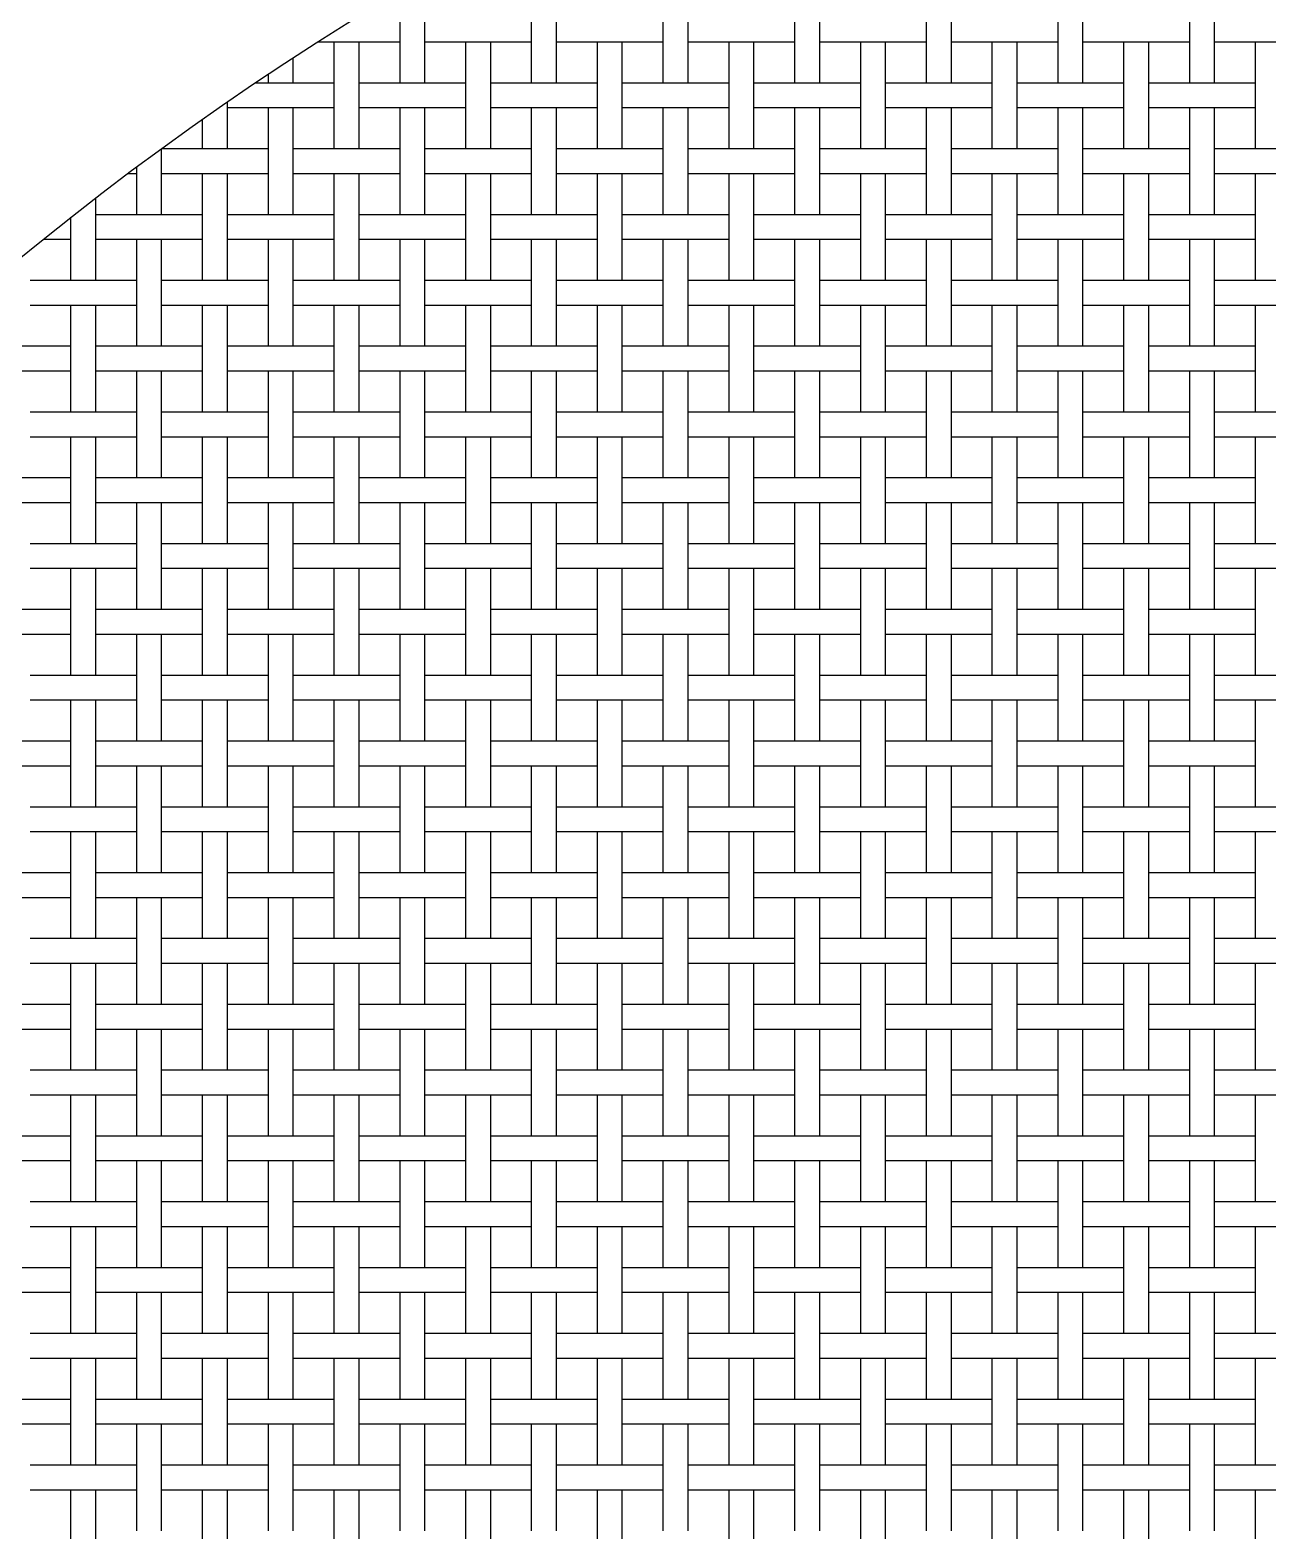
# Model space of a CAD drawing. Extents: x 0.5 to 85.8, y 0 to 73.
# Drawn here: x 24.46 to 30.43, y 51.48 to 58.72 of the extents above; entities that cross this region are included whole.
import ezdxf

# ---------------------------------------------------------------- set-up
doc = ezdxf.new("R2010")
doc.units = 0
doc.layers.get('0').update_dxf_attribs({"linetype": 'CONTINUOUS'})

msp = doc.modelspace()

# ---------------------------------------------------------------- linework, layer by layer
at = {"color": 7, "linetype": 'CONTINUOUS'}
for p, q in [((26.3647, 58.4678), (26.3647, 58.9828)), ((26.8797, 58.4678), (26.8797, 58.9828)), ((26.9997, 58.4678), (26.9997, 58.9828)), ((27.5147, 58.4678), (27.5147, 58.9828)), ((27.6347, 58.4678), (27.6347, 58.9828)), ((28.1497, 58.4678), (28.1497, 58.9828)), ((28.2697, 58.4678), (28.2697, 58.9828)), ((28.7847, 58.4678), (28.7847, 58.9828)), ((28.9047, 58.4678), (28.9047, 58.9828)), ((29.4197, 58.4678), (29.4197, 58.9828)), ((29.5397, 58.4678), (29.5397, 58.9828)), ((30.0547, 58.4678), (30.0547, 58.9828)), ((30.1747, 58.4678), (30.1747, 58.9828)), ((26.2447, 58.4678), (26.2447, 58.9101)), ((26.2447, 58.6653), (25.8482, 58.6653)), ((25.9272, 58.1503), (25.9272, 58.6653)), ((26.0472, 58.1503), (26.0472, 58.6653)), ((26.8797, 58.6653), (26.3647, 58.6653)), ((26.5622, 58.1503), (26.5622, 58.6653)), ((26.6822, 58.1503), (26.6822, 58.6653)), ((27.5147, 58.6653), (26.9997, 58.6653)), ((27.1972, 58.1503), (27.1972, 58.6653)), ((27.3172, 58.1503), (27.3172, 58.6653)), ((28.1497, 58.6653), (27.6347, 58.6653)), ((27.8322, 58.1503), (27.8322, 58.6653)), ((27.9522, 58.1503), (27.9522, 58.6653)), ((28.7847, 58.6653), (28.2697, 58.6653)), ((28.4672, 58.1503), (28.4672, 58.6653)), ((28.5872, 58.1503), (28.5872, 58.6653)), ((29.4197, 58.6653), (28.9047, 58.6653)), ((29.1022, 58.1503), (29.1022, 58.6653)), ((29.2222, 58.1503), (29.2222, 58.6653)), ((30.0547, 58.6653), (29.5397, 58.6653)), ((29.7372, 58.1503), (29.7372, 58.6653)), ((29.8572, 58.1503), (29.8572, 58.6653)), ((30.6897, 58.6653), (30.1747, 58.6653)), ((30.3722, 58.1503), (30.3722, 58.6653)), ((25.7297, 58.4678), (25.7297, 58.5888)), ((25.6097, 58.4678), (25.6097, 58.5098)), ((25.9272, 58.4678), (25.5471, 58.4678)), ((26.5622, 58.4678), (26.0472, 58.4678)), ((27.1972, 58.4678), (26.6822, 58.4678)), ((27.8322, 58.4678), (27.3172, 58.4678)), ((28.4672, 58.4678), (27.9522, 58.4678)), ((29.1022, 58.4678), (28.5872, 58.4678)), ((29.7372, 58.4678), (29.2222, 58.4678)), ((30.3722, 58.4678), (29.8572, 58.4678)), ((25.4122, 58.1503), (25.4122, 58.3759)), ((25.2922, 58.1503), (25.2922, 58.2924)), ((25.9272, 58.3478), (25.4122, 58.3478)), ((25.6097, 57.8328), (25.6097, 58.3478)), ((25.7297, 57.8328), (25.7297, 58.3478)), ((26.5622, 58.3478), (26.0472, 58.3478)), ((26.2447, 57.8328), (26.2447, 58.3478)), ((26.3647, 57.8328), (26.3647, 58.3478)), ((27.1972, 58.3478), (26.6822, 58.3478)), ((26.8797, 57.8328), (26.8797, 58.3478)), ((26.9997, 57.8328), (26.9997, 58.3478)), ((27.8322, 58.3478), (27.3172, 58.3478)), ((27.5147, 57.8328), (27.5147, 58.3478)), ((27.6347, 57.8328), (27.6347, 58.3478)), ((28.4672, 58.3478), (27.9522, 58.3478)), ((28.1497, 57.8328), (28.1497, 58.3478)), ((28.2697, 57.8328), (28.2697, 58.3478)), ((29.1022, 58.3478), (28.5872, 58.3478)), ((28.7847, 57.8328), (28.7847, 58.3478)), ((28.9047, 57.8328), (28.9047, 58.3478)), ((29.7372, 58.3478), (29.2222, 58.3478)), ((29.4197, 57.8328), (29.4197, 58.3478)), ((29.5397, 57.8328), (29.5397, 58.3478)), ((30.3722, 58.3478), (29.8572, 58.3478)), ((30.0547, 57.8328), (30.0547, 58.3478)), ((30.1747, 57.8328), (30.1747, 58.3478)), ((25.0947, 57.8328), (25.0947, 58.151)), ((25.6097, 58.1503), (25.0947, 58.1503)), ((26.2447, 58.1503), (25.7297, 58.1503)), ((26.8797, 58.1503), (26.3647, 58.1503)), ((27.5147, 58.1503), (26.9997, 58.1503)), ((28.1497, 58.1503), (27.6347, 58.1503)), ((28.7847, 58.1503), (28.2697, 58.1503)), ((29.4197, 58.1503), (28.9047, 58.1503)), ((30.0547, 58.1503), (29.5397, 58.1503)), ((30.6897, 58.1503), (30.1747, 58.1503)), ((24.9747, 58.0303), (24.9314, 58.0303)), ((24.9747, 57.8328), (24.9747, 58.0627)), ((25.6097, 58.0303), (25.0947, 58.0303)), ((25.2922, 57.5153), (25.2922, 58.0303)), ((25.4122, 57.5153), (25.4122, 58.0303)), ((26.2447, 58.0303), (25.7297, 58.0303)), ((25.9272, 57.5153), (25.9272, 58.0303)), ((26.0472, 57.5153), (26.0472, 58.0303)), ((26.8797, 58.0303), (26.3647, 58.0303)), ((26.5622, 57.5153), (26.5622, 58.0303)), ((26.6822, 57.5153), (26.6822, 58.0303)), ((27.5147, 58.0303), (26.9997, 58.0303)), ((27.1972, 57.5153), (27.1972, 58.0303)), ((27.3172, 57.5153), (27.3172, 58.0303)), ((28.1497, 58.0303), (27.6347, 58.0303)), ((27.8322, 57.5153), (27.8322, 58.0303)), ((27.9522, 57.5153), (27.9522, 58.0303)), ((28.7847, 58.0303), (28.2697, 58.0303)), ((28.4672, 57.5153), (28.4672, 58.0303)), ((28.5872, 57.5153), (28.5872, 58.0303)), ((29.4197, 58.0303), (28.9047, 58.0303)), ((29.1022, 57.5153), (29.1022, 58.0303)), ((29.2222, 57.5153), (29.2222, 58.0303)), ((30.0547, 58.0303), (29.5397, 58.0303)), ((29.7372, 57.5153), (29.7372, 58.0303)), ((29.8572, 57.5153), (29.8572, 58.0303)), ((30.6897, 58.0303), (30.1747, 58.0303)), ((30.3722, 57.5153), (30.3722, 58.0303)), ((24.7772, 57.5153), (24.7772, 57.9133)), ((24.6572, 57.5153), (24.6572, 57.82)), ((25.2922, 57.8328), (24.7772, 57.8328)), ((25.9272, 57.8328), (25.4122, 57.8328)), ((26.5622, 57.8328), (26.0472, 57.8328)), ((27.1972, 57.8328), (26.6822, 57.8328)), ((27.8322, 57.8328), (27.3172, 57.8328)), ((28.4672, 57.8328), (27.9522, 57.8328)), ((29.1022, 57.8328), (28.5872, 57.8328)), ((29.7372, 57.8328), (29.2222, 57.8328)), ((30.3722, 57.8328), (29.8572, 57.8328)), ((24.6572, 57.7128), (24.5225, 57.7128)), ((25.2922, 57.7128), (24.7772, 57.7128)), ((24.9747, 57.1978), (24.9747, 57.7128)), ((25.0947, 57.1978), (25.0947, 57.7128)), ((25.9272, 57.7128), (25.4122, 57.7128)), ((25.6097, 57.1978), (25.6097, 57.7128)), ((25.7297, 57.1978), (25.7297, 57.7128)), ((26.5622, 57.7128), (26.0472, 57.7128)), ((26.2447, 57.1978), (26.2447, 57.7128)), ((26.3647, 57.1978), (26.3647, 57.7128)), ((27.1972, 57.7128), (26.6822, 57.7128)), ((26.8797, 57.1978), (26.8797, 57.7128)), ((26.9997, 57.1978), (26.9997, 57.7128)), ((27.8322, 57.7128), (27.3172, 57.7128)), ((27.5147, 57.1978), (27.5147, 57.7128)), ((27.6347, 57.1978), (27.6347, 57.7128)), ((28.4672, 57.7128), (27.9522, 57.7128)), ((28.1497, 57.1978), (28.1497, 57.7128)), ((28.2697, 57.1978), (28.2697, 57.7128)), ((29.1022, 57.7128), (28.5872, 57.7128)), ((28.7847, 57.1978), (28.7847, 57.7128)), ((28.9047, 57.1978), (28.9047, 57.7128)), ((29.7372, 57.7128), (29.2222, 57.7128)), ((29.4197, 57.1978), (29.4197, 57.7128)), ((29.5397, 57.1978), (29.5397, 57.7128)), ((30.3722, 57.7128), (29.8572, 57.7128)), ((30.0547, 57.1978), (30.0547, 57.7128)), ((30.1747, 57.1978), (30.1747, 57.7128)), ((24.9747, 57.5153), (24.4597, 57.5153)), ((25.6097, 57.5153), (25.0947, 57.5153)), ((26.2447, 57.5153), (25.7297, 57.5153)), ((26.8797, 57.5153), (26.3647, 57.5153)), ((27.5147, 57.5153), (26.9997, 57.5153)), ((28.1497, 57.5153), (27.6347, 57.5153)), ((28.7847, 57.5153), (28.2697, 57.5153)), ((29.4197, 57.5153), (28.9047, 57.5153)), ((30.0547, 57.5153), (29.5397, 57.5153)), ((30.6897, 57.5153), (30.1747, 57.5153)), ((24.9747, 57.3953), (24.4597, 57.3953)), ((24.6572, 56.8803), (24.6572, 57.3953)), ((24.7772, 56.8803), (24.7772, 57.3953)), ((25.6097, 57.3953), (25.0947, 57.3953)), ((25.2922, 56.8803), (25.2922, 57.3953)), ((25.4122, 56.8803), (25.4122, 57.3953)), ((26.2447, 57.3953), (25.7297, 57.3953)), ((25.9272, 56.8803), (25.9272, 57.3953)), ((26.0472, 56.8803), (26.0472, 57.3953)), ((26.8797, 57.3953), (26.3647, 57.3953)), ((26.5622, 56.8803), (26.5622, 57.3953)), ((26.6822, 56.8803), (26.6822, 57.3953)), ((27.5147, 57.3953), (26.9997, 57.3953)), ((27.1972, 56.8803), (27.1972, 57.3953)), ((27.3172, 56.8803), (27.3172, 57.3953)), ((28.1497, 57.3953), (27.6347, 57.3953)), ((27.8322, 56.8803), (27.8322, 57.3953)), ((27.9522, 56.8803), (27.9522, 57.3953)), ((28.7847, 57.3953), (28.2697, 57.3953)), ((28.4672, 56.8803), (28.4672, 57.3953)), ((28.5872, 56.8803), (28.5872, 57.3953)), ((29.4197, 57.3953), (28.9047, 57.3953)), ((29.1022, 56.8803), (29.1022, 57.3953)), ((29.2222, 56.8803), (29.2222, 57.3953)), ((30.0547, 57.3953), (29.5397, 57.3953)), ((29.7372, 56.8803), (29.7372, 57.3953)), ((29.8572, 56.8803), (29.8572, 57.3953)), ((30.6897, 57.3953), (30.1747, 57.3953)), ((30.3722, 56.8803), (30.3722, 57.3953)), ((24.6572, 57.1978), (24.1422, 57.1978)), ((25.2922, 57.1978), (24.7772, 57.1978)), ((25.9272, 57.1978), (25.4122, 57.1978)), ((26.5622, 57.1978), (26.0472, 57.1978)), ((27.1972, 57.1978), (26.6822, 57.1978)), ((27.8322, 57.1978), (27.3172, 57.1978)), ((28.4672, 57.1978), (27.9522, 57.1978)), ((29.1022, 57.1978), (28.5872, 57.1978)), ((29.7372, 57.1978), (29.2222, 57.1978)), ((30.3722, 57.1978), (29.8572, 57.1978)), ((24.6572, 57.0778), (24.1422, 57.0778)), ((25.2922, 57.0778), (24.7772, 57.0778)), ((24.9747, 56.5628), (24.9747, 57.0778)), ((25.0947, 56.5628), (25.0947, 57.0778)), ((25.9272, 57.0778), (25.4122, 57.0778)), ((25.6097, 56.5628), (25.6097, 57.0778)), ((25.7297, 56.5628), (25.7297, 57.0778)), ((26.5622, 57.0778), (26.0472, 57.0778)), ((26.2447, 56.5628), (26.2447, 57.0778)), ((26.3647, 56.5628), (26.3647, 57.0778)), ((27.1972, 57.0778), (26.6822, 57.0778)), ((26.8797, 56.5628), (26.8797, 57.0778)), ((26.9997, 56.5628), (26.9997, 57.0778)), ((27.8322, 57.0778), (27.3172, 57.0778)), ((27.5147, 56.5628), (27.5147, 57.0778)), ((27.6347, 56.5628), (27.6347, 57.0778)), ((28.4672, 57.0778), (27.9522, 57.0778)), ((28.1497, 56.5628), (28.1497, 57.0778)), ((28.2697, 56.5628), (28.2697, 57.0778)), ((29.1022, 57.0778), (28.5872, 57.0778)), ((28.7847, 56.5628), (28.7847, 57.0778)), ((28.9047, 56.5628), (28.9047, 57.0778)), ((29.7372, 57.0778), (29.2222, 57.0778)), ((29.4197, 56.5628), (29.4197, 57.0778)), ((29.5397, 56.5628), (29.5397, 57.0778)), ((30.3722, 57.0778), (29.8572, 57.0778)), ((30.0547, 56.5628), (30.0547, 57.0778)), ((30.1747, 56.5628), (30.1747, 57.0778)), ((24.9747, 56.8803), (24.4597, 56.8803)), ((25.6097, 56.8803), (25.0947, 56.8803)), ((26.2447, 56.8803), (25.7297, 56.8803)), ((26.8797, 56.8803), (26.3647, 56.8803)), ((27.5147, 56.8803), (26.9997, 56.8803)), ((28.1497, 56.8803), (27.6347, 56.8803)), ((28.7847, 56.8803), (28.2697, 56.8803)), ((29.4197, 56.8803), (28.9047, 56.8803)), ((30.0547, 56.8803), (29.5397, 56.8803)), ((30.6897, 56.8803), (30.1747, 56.8803)), ((24.9747, 56.7603), (24.4597, 56.7603)), ((24.6572, 56.2453), (24.6572, 56.7603)), ((24.7772, 56.2453), (24.7772, 56.7603)), ((25.6097, 56.7603), (25.0947, 56.7603)), ((25.2922, 56.2453), (25.2922, 56.7603)), ((25.4122, 56.2453), (25.4122, 56.7603)), ((26.2447, 56.7603), (25.7297, 56.7603)), ((25.9272, 56.2453), (25.9272, 56.7603)), ((26.0472, 56.2453), (26.0472, 56.7603)), ((26.8797, 56.7603), (26.3647, 56.7603)), ((26.5622, 56.2453), (26.5622, 56.7603)), ((26.6822, 56.2453), (26.6822, 56.7603)), ((27.5147, 56.7603), (26.9997, 56.7603)), ((27.1972, 56.2453), (27.1972, 56.7603)), ((27.3172, 56.2453), (27.3172, 56.7603)), ((28.1497, 56.7603), (27.6347, 56.7603)), ((27.8322, 56.2453), (27.8322, 56.7603)), ((27.9522, 56.2453), (27.9522, 56.7603)), ((28.7847, 56.7603), (28.2697, 56.7603)), ((28.4672, 56.2453), (28.4672, 56.7603)), ((28.5872, 56.2453), (28.5872, 56.7603)), ((29.4197, 56.7603), (28.9047, 56.7603)), ((29.1022, 56.2453), (29.1022, 56.7603)), ((29.2222, 56.2453), (29.2222, 56.7603)), ((30.0547, 56.7603), (29.5397, 56.7603)), ((29.7372, 56.2453), (29.7372, 56.7603)), ((29.8572, 56.2453), (29.8572, 56.7603)), ((30.6897, 56.7603), (30.1747, 56.7603)), ((30.3722, 56.2453), (30.3722, 56.7603)), ((24.6572, 56.5628), (24.1422, 56.5628)), ((25.2922, 56.5628), (24.7772, 56.5628)), ((25.9272, 56.5628), (25.4122, 56.5628)), ((26.5622, 56.5628), (26.0472, 56.5628)), ((27.1972, 56.5628), (26.6822, 56.5628)), ((27.8322, 56.5628), (27.3172, 56.5628)), ((28.4672, 56.5628), (27.9522, 56.5628)), ((29.1022, 56.5628), (28.5872, 56.5628)), ((29.7372, 56.5628), (29.2222, 56.5628)), ((30.3722, 56.5628), (29.8572, 56.5628)), ((24.6572, 56.4428), (24.1422, 56.4428)), ((25.2922, 56.4428), (24.7772, 56.4428)), ((24.9747, 55.9278), (24.9747, 56.4428)), ((25.0947, 55.9278), (25.0947, 56.4428)), ((25.9272, 56.4428), (25.4122, 56.4428)), ((25.6097, 55.9278), (25.6097, 56.4428)), ((25.7297, 55.9278), (25.7297, 56.4428)), ((26.5622, 56.4428), (26.0472, 56.4428)), ((26.2447, 55.9278), (26.2447, 56.4428)), ((26.3647, 55.9278), (26.3647, 56.4428)), ((27.1972, 56.4428), (26.6822, 56.4428)), ((26.8797, 55.9278), (26.8797, 56.4428)), ((26.9997, 55.9278), (26.9997, 56.4428)), ((27.8322, 56.4428), (27.3172, 56.4428)), ((27.5147, 55.9278), (27.5147, 56.4428)), ((27.6347, 55.9278), (27.6347, 56.4428)), ((28.4672, 56.4428), (27.9522, 56.4428)), ((28.1497, 55.9278), (28.1497, 56.4428)), ((28.2697, 55.9278), (28.2697, 56.4428)), ((29.1022, 56.4428), (28.5872, 56.4428)), ((28.7847, 55.9278), (28.7847, 56.4428)), ((28.9047, 55.9278), (28.9047, 56.4428)), ((29.7372, 56.4428), (29.2222, 56.4428)), ((29.4197, 55.9278), (29.4197, 56.4428)), ((29.5397, 55.9278), (29.5397, 56.4428)), ((30.3722, 56.4428), (29.8572, 56.4428)), ((30.0547, 55.9278), (30.0547, 56.4428)), ((30.1747, 55.9278), (30.1747, 56.4428)), ((24.9747, 56.2453), (24.4597, 56.2453)), ((25.6097, 56.2453), (25.0947, 56.2453)), ((26.2447, 56.2453), (25.7297, 56.2453)), ((26.8797, 56.2453), (26.3647, 56.2453)), ((27.5147, 56.2453), (26.9997, 56.2453)), ((28.1497, 56.2453), (27.6347, 56.2453)), ((28.7847, 56.2453), (28.2697, 56.2453)), ((29.4197, 56.2453), (28.9047, 56.2453)), ((30.0547, 56.2453), (29.5397, 56.2453)), ((30.6897, 56.2453), (30.1747, 56.2453)), ((24.9747, 56.1253), (24.4597, 56.1253)), ((24.6572, 55.6103), (24.6572, 56.1253)), ((24.7772, 55.6103), (24.7772, 56.1253)), ((25.6097, 56.1253), (25.0947, 56.1253)), ((25.2922, 55.6103), (25.2922, 56.1253)), ((25.4122, 55.6103), (25.4122, 56.1253)), ((26.2447, 56.1253), (25.7297, 56.1253)), ((25.9272, 55.6103), (25.9272, 56.1253)), ((26.0472, 55.6103), (26.0472, 56.1253)), ((26.8797, 56.1253), (26.3647, 56.1253)), ((26.5622, 55.6103), (26.5622, 56.1253)), ((26.6822, 55.6103), (26.6822, 56.1253)), ((27.5147, 56.1253), (26.9997, 56.1253)), ((27.1972, 55.6103), (27.1972, 56.1253)), ((27.3172, 55.6103), (27.3172, 56.1253)), ((28.1497, 56.1253), (27.6347, 56.1253)), ((27.8322, 55.6103), (27.8322, 56.1253)), ((27.9522, 55.6103), (27.9522, 56.1253)), ((28.7847, 56.1253), (28.2697, 56.1253)), ((28.4672, 55.6103), (28.4672, 56.1253)), ((28.5872, 55.6103), (28.5872, 56.1253)), ((29.4197, 56.1253), (28.9047, 56.1253)), ((29.1022, 55.6103), (29.1022, 56.1253)), ((29.2222, 55.6103), (29.2222, 56.1253)), ((30.0547, 56.1253), (29.5397, 56.1253)), ((29.7372, 55.6103), (29.7372, 56.1253)), ((29.8572, 55.6103), (29.8572, 56.1253)), ((30.6897, 56.1253), (30.1747, 56.1253)), ((30.3722, 55.6103), (30.3722, 56.1253)), ((24.6572, 55.9278), (24.1422, 55.9278)), ((25.2922, 55.9278), (24.7772, 55.9278)), ((25.9272, 55.9278), (25.4122, 55.9278)), ((26.5622, 55.9278), (26.0472, 55.9278)), ((27.1972, 55.9278), (26.6822, 55.9278)), ((27.8322, 55.9278), (27.3172, 55.9278)), ((28.4672, 55.9278), (27.9522, 55.9278)), ((29.1022, 55.9278), (28.5872, 55.9278)), ((29.7372, 55.9278), (29.2222, 55.9278)), ((30.3722, 55.9278), (29.8572, 55.9278)), ((24.6572, 55.8078), (24.1422, 55.8078)), ((25.2922, 55.8078), (24.7772, 55.8078)), ((24.9747, 55.2928), (24.9747, 55.8078)), ((25.0947, 55.2928), (25.0947, 55.8078)), ((25.9272, 55.8078), (25.4122, 55.8078)), ((25.6097, 55.2928), (25.6097, 55.8078)), ((25.7297, 55.2928), (25.7297, 55.8078)), ((26.5622, 55.8078), (26.0472, 55.8078)), ((26.2447, 55.2928), (26.2447, 55.8078)), ((26.3647, 55.2928), (26.3647, 55.8078)), ((27.1972, 55.8078), (26.6822, 55.8078)), ((26.8797, 55.2928), (26.8797, 55.8078)), ((26.9997, 55.2928), (26.9997, 55.8078)), ((27.8322, 55.8078), (27.3172, 55.8078)), ((27.5147, 55.2928), (27.5147, 55.8078)), ((27.6347, 55.2928), (27.6347, 55.8078)), ((28.4672, 55.8078), (27.9522, 55.8078)), ((28.1497, 55.2928), (28.1497, 55.8078)), ((28.2697, 55.2928), (28.2697, 55.8078)), ((29.1022, 55.8078), (28.5872, 55.8078)), ((28.7847, 55.2928), (28.7847, 55.8078)), ((28.9047, 55.2928), (28.9047, 55.8078)), ((29.7372, 55.8078), (29.2222, 55.8078)), ((29.4197, 55.2928), (29.4197, 55.8078)), ((29.5397, 55.2928), (29.5397, 55.8078)), ((30.3722, 55.8078), (29.8572, 55.8078)), ((30.0547, 55.2928), (30.0547, 55.8078)), ((30.1747, 55.2928), (30.1747, 55.8078)), ((24.9747, 55.6103), (24.4597, 55.6103)), ((25.6097, 55.6103), (25.0947, 55.6103)), ((26.2447, 55.6103), (25.7297, 55.6103)), ((26.8797, 55.6103), (26.3647, 55.6103)), ((27.5147, 55.6103), (26.9997, 55.6103)), ((28.1497, 55.6103), (27.6347, 55.6103)), ((28.7847, 55.6103), (28.2697, 55.6103)), ((29.4197, 55.6103), (28.9047, 55.6103)), ((30.0547, 55.6103), (29.5397, 55.6103)), ((30.6897, 55.6103), (30.1747, 55.6103)), ((24.9747, 55.4903), (24.4597, 55.4903)), ((24.6572, 54.9753), (24.6572, 55.4903)), ((24.7772, 54.9753), (24.7772, 55.4903)), ((25.6097, 55.4903), (25.0947, 55.4903)), ((25.2922, 54.9753), (25.2922, 55.4903)), ((25.4122, 54.9753), (25.4122, 55.4903)), ((26.2447, 55.4903), (25.7297, 55.4903)), ((25.9272, 54.9753), (25.9272, 55.4903)), ((26.0472, 54.9753), (26.0472, 55.4903)), ((26.8797, 55.4903), (26.3647, 55.4903)), ((26.5622, 54.9753), (26.5622, 55.4903)), ((26.6822, 54.9753), (26.6822, 55.4903)), ((27.5147, 55.4903), (26.9997, 55.4903)), ((27.1972, 54.9753), (27.1972, 55.4903)), ((27.3172, 54.9753), (27.3172, 55.4903)), ((28.1497, 55.4903), (27.6347, 55.4903)), ((27.8322, 54.9753), (27.8322, 55.4903)), ((27.9522, 54.9753), (27.9522, 55.4903)), ((28.7847, 55.4903), (28.2697, 55.4903)), ((28.4672, 54.9753), (28.4672, 55.4903)), ((28.5872, 54.9753), (28.5872, 55.4903)), ((29.4197, 55.4903), (28.9047, 55.4903)), ((29.1022, 54.9753), (29.1022, 55.4903)), ((29.2222, 54.9753), (29.2222, 55.4903)), ((30.0547, 55.4903), (29.5397, 55.4903)), ((29.7372, 54.9753), (29.7372, 55.4903)), ((29.8572, 54.9753), (29.8572, 55.4903)), ((30.6897, 55.4903), (30.1747, 55.4903)), ((30.3722, 54.9753), (30.3722, 55.4903)), ((24.6572, 55.2928), (24.1422, 55.2928)), ((25.2922, 55.2928), (24.7772, 55.2928)), ((25.9272, 55.2928), (25.4122, 55.2928)), ((26.5622, 55.2928), (26.0472, 55.2928)), ((27.1972, 55.2928), (26.6822, 55.2928)), ((27.8322, 55.2928), (27.3172, 55.2928)), ((28.4672, 55.2928), (27.9522, 55.2928)), ((29.1022, 55.2928), (28.5872, 55.2928)), ((29.7372, 55.2928), (29.2222, 55.2928)), ((30.3722, 55.2928), (29.8572, 55.2928)), ((24.6572, 55.1728), (24.1422, 55.1728)), ((25.2922, 55.1728), (24.7772, 55.1728)), ((24.9747, 54.6578), (24.9747, 55.1728)), ((25.0947, 54.6578), (25.0947, 55.1728)), ((25.9272, 55.1728), (25.4122, 55.1728)), ((25.6097, 54.6578), (25.6097, 55.1728)), ((25.7297, 54.6578), (25.7297, 55.1728)), ((26.5622, 55.1728), (26.0472, 55.1728)), ((26.2447, 54.6578), (26.2447, 55.1728)), ((26.3647, 54.6578), (26.3647, 55.1728)), ((27.1972, 55.1728), (26.6822, 55.1728)), ((26.8797, 54.6578), (26.8797, 55.1728)), ((26.9997, 54.6578), (26.9997, 55.1728)), ((27.8322, 55.1728), (27.3172, 55.1728)), ((27.5147, 54.6578), (27.5147, 55.1728)), ((27.6347, 54.6578), (27.6347, 55.1728)), ((28.4672, 55.1728), (27.9522, 55.1728)), ((28.1497, 54.6578), (28.1497, 55.1728)), ((28.2697, 54.6578), (28.2697, 55.1728)), ((29.1022, 55.1728), (28.5872, 55.1728)), ((28.7847, 54.6578), (28.7847, 55.1728)), ((28.9047, 54.6578), (28.9047, 55.1728)), ((29.7372, 55.1728), (29.2222, 55.1728)), ((29.4197, 54.6578), (29.4197, 55.1728)), ((29.5397, 54.6578), (29.5397, 55.1728)), ((30.3722, 55.1728), (29.8572, 55.1728)), ((30.0547, 54.6578), (30.0547, 55.1728)), ((30.1747, 54.6578), (30.1747, 55.1728)), ((24.9747, 54.9753), (24.4597, 54.9753)), ((25.6097, 54.9753), (25.0947, 54.9753)), ((26.2447, 54.9753), (25.7297, 54.9753)), ((26.8797, 54.9753), (26.3647, 54.9753)), ((27.5147, 54.9753), (26.9997, 54.9753)), ((28.1497, 54.9753), (27.6347, 54.9753)), ((28.7847, 54.9753), (28.2697, 54.9753)), ((29.4197, 54.9753), (28.9047, 54.9753)), ((30.0547, 54.9753), (29.5397, 54.9753)), ((30.6897, 54.9753), (30.1747, 54.9753)), ((24.9747, 54.8553), (24.4597, 54.8553)), ((24.6572, 54.3403), (24.6572, 54.8553)), ((24.7772, 54.3403), (24.7772, 54.8553)), ((25.6097, 54.8553), (25.0947, 54.8553)), ((25.2922, 54.3403), (25.2922, 54.8553)), ((25.4122, 54.3403), (25.4122, 54.8553)), ((26.2447, 54.8553), (25.7297, 54.8553)), ((25.9272, 54.3403), (25.9272, 54.8553)), ((26.0472, 54.3403), (26.0472, 54.8553)), ((26.8797, 54.8553), (26.3647, 54.8553)), ((26.5622, 54.3403), (26.5622, 54.8553)), ((26.6822, 54.3403), (26.6822, 54.8553)), ((27.5147, 54.8553), (26.9997, 54.8553)), ((27.1972, 54.3403), (27.1972, 54.8553)), ((27.3172, 54.3403), (27.3172, 54.8553)), ((28.1497, 54.8553), (27.6347, 54.8553)), ((27.8322, 54.3403), (27.8322, 54.8553)), ((27.9522, 54.3403), (27.9522, 54.8553)), ((28.7847, 54.8553), (28.2697, 54.8553)), ((28.4672, 54.3403), (28.4672, 54.8553)), ((28.5872, 54.3403), (28.5872, 54.8553)), ((29.4197, 54.8553), (28.9047, 54.8553)), ((29.1022, 54.3403), (29.1022, 54.8553)), ((29.2222, 54.3403), (29.2222, 54.8553)), ((30.0547, 54.8553), (29.5397, 54.8553)), ((29.7372, 54.3403), (29.7372, 54.8553)), ((29.8572, 54.3403), (29.8572, 54.8553)), ((30.6897, 54.8553), (30.1747, 54.8553)), ((30.3722, 54.3403), (30.3722, 54.8553)), ((24.6572, 54.6578), (24.1422, 54.6578)), ((25.2922, 54.6578), (24.7772, 54.6578)), ((25.9272, 54.6578), (25.4122, 54.6578)), ((26.5622, 54.6578), (26.0472, 54.6578)), ((27.1972, 54.6578), (26.6822, 54.6578)), ((27.8322, 54.6578), (27.3172, 54.6578)), ((28.4672, 54.6578), (27.9522, 54.6578)), ((29.1022, 54.6578), (28.5872, 54.6578)), ((29.7372, 54.6578), (29.2222, 54.6578)), ((30.3722, 54.6578), (29.8572, 54.6578)), ((24.6572, 54.5378), (24.1422, 54.5378)), ((25.2922, 54.5378), (24.7772, 54.5378)), ((24.9747, 54.0228), (24.9747, 54.5378)), ((25.0947, 54.0228), (25.0947, 54.5378)), ((25.9272, 54.5378), (25.4122, 54.5378)), ((25.6097, 54.0228), (25.6097, 54.5378)), ((25.7297, 54.0228), (25.7297, 54.5378)), ((26.5622, 54.5378), (26.0472, 54.5378)), ((26.2447, 54.0228), (26.2447, 54.5378)), ((26.3647, 54.0228), (26.3647, 54.5378)), ((27.1972, 54.5378), (26.6822, 54.5378)), ((26.8797, 54.0228), (26.8797, 54.5378)), ((26.9997, 54.0228), (26.9997, 54.5378)), ((27.8322, 54.5378), (27.3172, 54.5378)), ((27.5147, 54.0228), (27.5147, 54.5378)), ((27.6347, 54.0228), (27.6347, 54.5378)), ((28.4672, 54.5378), (27.9522, 54.5378)), ((28.1497, 54.0228), (28.1497, 54.5378)), ((28.2697, 54.0228), (28.2697, 54.5378)), ((29.1022, 54.5378), (28.5872, 54.5378)), ((28.7847, 54.0228), (28.7847, 54.5378)), ((28.9047, 54.0228), (28.9047, 54.5378)), ((29.7372, 54.5378), (29.2222, 54.5378)), ((29.4197, 54.0228), (29.4197, 54.5378)), ((29.5397, 54.0228), (29.5397, 54.5378)), ((30.3722, 54.5378), (29.8572, 54.5378)), ((30.0547, 54.0228), (30.0547, 54.5378)), ((30.1747, 54.0228), (30.1747, 54.5378)), ((24.9747, 54.3403), (24.4597, 54.3403)), ((25.6097, 54.3403), (25.0947, 54.3403)), ((26.2447, 54.3403), (25.7297, 54.3403)), ((26.8797, 54.3403), (26.3647, 54.3403)), ((27.5147, 54.3403), (26.9997, 54.3403)), ((28.1497, 54.3403), (27.6347, 54.3403)), ((28.7847, 54.3403), (28.2697, 54.3403)), ((29.4197, 54.3403), (28.9047, 54.3403)), ((30.0547, 54.3403), (29.5397, 54.3403)), ((30.6897, 54.3403), (30.1747, 54.3403)), ((24.9747, 54.2203), (24.4597, 54.2203)), ((24.6572, 53.7053), (24.6572, 54.2203)), ((24.7772, 53.7053), (24.7772, 54.2203)), ((25.6097, 54.2203), (25.0947, 54.2203)), ((25.2922, 53.7053), (25.2922, 54.2203)), ((25.4122, 53.7053), (25.4122, 54.2203)), ((26.2447, 54.2203), (25.7297, 54.2203)), ((25.9272, 53.7053), (25.9272, 54.2203)), ((26.0472, 53.7053), (26.0472, 54.2203)), ((26.8797, 54.2203), (26.3647, 54.2203)), ((26.5622, 53.7053), (26.5622, 54.2203)), ((26.6822, 53.7053), (26.6822, 54.2203)), ((27.5147, 54.2203), (26.9997, 54.2203)), ((27.1972, 53.7053), (27.1972, 54.2203)), ((27.3172, 53.7053), (27.3172, 54.2203)), ((28.1497, 54.2203), (27.6347, 54.2203)), ((27.8322, 53.7053), (27.8322, 54.2203)), ((27.9522, 53.7053), (27.9522, 54.2203)), ((28.7847, 54.2203), (28.2697, 54.2203)), ((28.4672, 53.7053), (28.4672, 54.2203)), ((28.5872, 53.7053), (28.5872, 54.2203)), ((29.4197, 54.2203), (28.9047, 54.2203)), ((29.1022, 53.7053), (29.1022, 54.2203)), ((29.2222, 53.7053), (29.2222, 54.2203)), ((30.0547, 54.2203), (29.5397, 54.2203)), ((29.7372, 53.7053), (29.7372, 54.2203)), ((29.8572, 53.7053), (29.8572, 54.2203)), ((30.6897, 54.2203), (30.1747, 54.2203)), ((30.3722, 53.7053), (30.3722, 54.2203)), ((24.6572, 54.0228), (24.1422, 54.0228)), ((25.2922, 54.0228), (24.7772, 54.0228)), ((25.9272, 54.0228), (25.4122, 54.0228)), ((26.5622, 54.0228), (26.0472, 54.0228)), ((27.1972, 54.0228), (26.6822, 54.0228)), ((27.8322, 54.0228), (27.3172, 54.0228)), ((28.4672, 54.0228), (27.9522, 54.0228)), ((29.1022, 54.0228), (28.5872, 54.0228)), ((29.7372, 54.0228), (29.2222, 54.0228)), ((30.3722, 54.0228), (29.8572, 54.0228)), ((24.6572, 53.9028), (24.1422, 53.9028)), ((25.2922, 53.9028), (24.7772, 53.9028)), ((24.9747, 53.3878), (24.9747, 53.9028)), ((25.0947, 53.3878), (25.0947, 53.9028)), ((25.9272, 53.9028), (25.4122, 53.9028)), ((25.6097, 53.3878), (25.6097, 53.9028)), ((25.7297, 53.3878), (25.7297, 53.9028)), ((26.5622, 53.9028), (26.0472, 53.9028)), ((26.2447, 53.3878), (26.2447, 53.9028)), ((26.3647, 53.3878), (26.3647, 53.9028)), ((27.1972, 53.9028), (26.6822, 53.9028)), ((26.8797, 53.3878), (26.8797, 53.9028)), ((26.9997, 53.3878), (26.9997, 53.9028)), ((27.8322, 53.9028), (27.3172, 53.9028)), ((27.5147, 53.3878), (27.5147, 53.9028)), ((27.6347, 53.3878), (27.6347, 53.9028)), ((28.4672, 53.9028), (27.9522, 53.9028)), ((28.1497, 53.3878), (28.1497, 53.9028)), ((28.2697, 53.3878), (28.2697, 53.9028)), ((29.1022, 53.9028), (28.5872, 53.9028)), ((28.7847, 53.3878), (28.7847, 53.9028)), ((28.9047, 53.3878), (28.9047, 53.9028)), ((29.7372, 53.9028), (29.2222, 53.9028)), ((29.4197, 53.3878), (29.4197, 53.9028)), ((29.5397, 53.3878), (29.5397, 53.9028)), ((30.3722, 53.9028), (29.8572, 53.9028)), ((30.0547, 53.3878), (30.0547, 53.9028)), ((30.1747, 53.3878), (30.1747, 53.9028)), ((24.9747, 53.7053), (24.4597, 53.7053)), ((25.6097, 53.7053), (25.0947, 53.7053)), ((26.2447, 53.7053), (25.7297, 53.7053)), ((26.8797, 53.7053), (26.3647, 53.7053)), ((27.5147, 53.7053), (26.9997, 53.7053)), ((28.1497, 53.7053), (27.6347, 53.7053)), ((28.7847, 53.7053), (28.2697, 53.7053)), ((29.4197, 53.7053), (28.9047, 53.7053)), ((30.0547, 53.7053), (29.5397, 53.7053)), ((30.6897, 53.7053), (30.1747, 53.7053)), ((24.9747, 53.5853), (24.4597, 53.5853)), ((24.6572, 53.0703), (24.6572, 53.5853)), ((24.7772, 53.0703), (24.7772, 53.5853)), ((25.6097, 53.5853), (25.0947, 53.5853)), ((25.2922, 53.0703), (25.2922, 53.5853)), ((25.4122, 53.0703), (25.4122, 53.5853)), ((26.2447, 53.5853), (25.7297, 53.5853)), ((25.9272, 53.0703), (25.9272, 53.5853)), ((26.0472, 53.0703), (26.0472, 53.5853)), ((26.8797, 53.5853), (26.3647, 53.5853)), ((26.5622, 53.0703), (26.5622, 53.5853)), ((26.6822, 53.0703), (26.6822, 53.5853)), ((27.5147, 53.5853), (26.9997, 53.5853)), ((27.1972, 53.0703), (27.1972, 53.5853)), ((27.3172, 53.0703), (27.3172, 53.5853)), ((28.1497, 53.5853), (27.6347, 53.5853)), ((27.8322, 53.0703), (27.8322, 53.5853)), ((27.9522, 53.0703), (27.9522, 53.5853)), ((28.7847, 53.5853), (28.2697, 53.5853)), ((28.4672, 53.0703), (28.4672, 53.5853)), ((28.5872, 53.0703), (28.5872, 53.5853)), ((29.4197, 53.5853), (28.9047, 53.5853)), ((29.1022, 53.0703), (29.1022, 53.5853)), ((29.2222, 53.0703), (29.2222, 53.5853)), ((30.0547, 53.5853), (29.5397, 53.5853)), ((29.7372, 53.0703), (29.7372, 53.5853)), ((29.8572, 53.0703), (29.8572, 53.5853)), ((30.6897, 53.5853), (30.1747, 53.5853)), ((30.3722, 53.0703), (30.3722, 53.5853)), ((24.6572, 53.3878), (24.1422, 53.3878)), ((25.2922, 53.3878), (24.7772, 53.3878)), ((25.9272, 53.3878), (25.4122, 53.3878)), ((26.5622, 53.3878), (26.0472, 53.3878)), ((27.1972, 53.3878), (26.6822, 53.3878)), ((27.8322, 53.3878), (27.3172, 53.3878)), ((28.4672, 53.3878), (27.9522, 53.3878)), ((29.1022, 53.3878), (28.5872, 53.3878)), ((29.7372, 53.3878), (29.2222, 53.3878)), ((30.3722, 53.3878), (29.8572, 53.3878)), ((24.6572, 53.2678), (24.1422, 53.2678)), ((25.2922, 53.2678), (24.7772, 53.2678)), ((24.9747, 52.7528), (24.9747, 53.2678)), ((25.0947, 52.7528), (25.0947, 53.2678)), ((25.9272, 53.2678), (25.4122, 53.2678)), ((25.6097, 52.7528), (25.6097, 53.2678)), ((25.7297, 52.7528), (25.7297, 53.2678)), ((26.5622, 53.2678), (26.0472, 53.2678)), ((26.2447, 52.7528), (26.2447, 53.2678)), ((26.3647, 52.7528), (26.3647, 53.2678)), ((27.1972, 53.2678), (26.6822, 53.2678)), ((26.8797, 52.7528), (26.8797, 53.2678)), ((26.9997, 52.7528), (26.9997, 53.2678)), ((27.8322, 53.2678), (27.3172, 53.2678)), ((27.5147, 52.7528), (27.5147, 53.2678)), ((27.6347, 52.7528), (27.6347, 53.2678)), ((28.4672, 53.2678), (27.9522, 53.2678)), ((28.1497, 52.7528), (28.1497, 53.2678)), ((28.2697, 52.7528), (28.2697, 53.2678)), ((29.1022, 53.2678), (28.5872, 53.2678)), ((28.7847, 52.7528), (28.7847, 53.2678)), ((28.9047, 52.7528), (28.9047, 53.2678)), ((29.7372, 53.2678), (29.2222, 53.2678)), ((29.4197, 52.7528), (29.4197, 53.2678)), ((29.5397, 52.7528), (29.5397, 53.2678)), ((30.3722, 53.2678), (29.8572, 53.2678)), ((30.0547, 52.7528), (30.0547, 53.2678)), ((30.1747, 52.7528), (30.1747, 53.2678)), ((24.9747, 53.0703), (24.4597, 53.0703)), ((25.6097, 53.0703), (25.0947, 53.0703)), ((26.2447, 53.0703), (25.7297, 53.0703)), ((26.8797, 53.0703), (26.3647, 53.0703)), ((27.5147, 53.0703), (26.9997, 53.0703)), ((28.1497, 53.0703), (27.6347, 53.0703)), ((28.7847, 53.0703), (28.2697, 53.0703)), ((29.4197, 53.0703), (28.9047, 53.0703)), ((30.0547, 53.0703), (29.5397, 53.0703)), ((30.6897, 53.0703), (30.1747, 53.0703)), ((24.9747, 52.9503), (24.4597, 52.9503)), ((24.6572, 52.4353), (24.6572, 52.9503)), ((24.7772, 52.4353), (24.7772, 52.9503)), ((25.6097, 52.9503), (25.0947, 52.9503)), ((25.2922, 52.4353), (25.2922, 52.9503)), ((25.4122, 52.4353), (25.4122, 52.9503)), ((26.2447, 52.9503), (25.7297, 52.9503)), ((25.9272, 52.4353), (25.9272, 52.9503)), ((26.0472, 52.4353), (26.0472, 52.9503)), ((26.8797, 52.9503), (26.3647, 52.9503)), ((26.5622, 52.4353), (26.5622, 52.9503)), ((26.6822, 52.4353), (26.6822, 52.9503)), ((27.5147, 52.9503), (26.9997, 52.9503)), ((27.1972, 52.4353), (27.1972, 52.9503)), ((27.3172, 52.4353), (27.3172, 52.9503)), ((28.1497, 52.9503), (27.6347, 52.9503)), ((27.8322, 52.4353), (27.8322, 52.9503)), ((27.9522, 52.4353), (27.9522, 52.9503)), ((28.7847, 52.9503), (28.2697, 52.9503)), ((28.4672, 52.4353), (28.4672, 52.9503)), ((28.5872, 52.4353), (28.5872, 52.9503)), ((29.4197, 52.9503), (28.9047, 52.9503)), ((29.1022, 52.4353), (29.1022, 52.9503)), ((29.2222, 52.4353), (29.2222, 52.9503)), ((30.0547, 52.9503), (29.5397, 52.9503)), ((29.7372, 52.4353), (29.7372, 52.9503)), ((29.8572, 52.4353), (29.8572, 52.9503)), ((30.6897, 52.9503), (30.1747, 52.9503)), ((30.3722, 52.4353), (30.3722, 52.9503)), ((24.6572, 52.7528), (24.1422, 52.7528)), ((25.2922, 52.7528), (24.7772, 52.7528)), ((25.9272, 52.7528), (25.4122, 52.7528)), ((26.5622, 52.7528), (26.0472, 52.7528)), ((27.1972, 52.7528), (26.6822, 52.7528)), ((27.8322, 52.7528), (27.3172, 52.7528)), ((28.4672, 52.7528), (27.9522, 52.7528)), ((29.1022, 52.7528), (28.5872, 52.7528)), ((29.7372, 52.7528), (29.2222, 52.7528)), ((30.3722, 52.7528), (29.8572, 52.7528)), ((24.6572, 52.6328), (24.1422, 52.6328)), ((25.2922, 52.6328), (24.7772, 52.6328)), ((24.9747, 52.1178), (24.9747, 52.6328)), ((25.0947, 52.1178), (25.0947, 52.6328)), ((25.9272, 52.6328), (25.4122, 52.6328)), ((25.6097, 52.1178), (25.6097, 52.6328)), ((25.7297, 52.1178), (25.7297, 52.6328)), ((26.5622, 52.6328), (26.0472, 52.6328)), ((26.2447, 52.1178), (26.2447, 52.6328)), ((26.3647, 52.1178), (26.3647, 52.6328)), ((27.1972, 52.6328), (26.6822, 52.6328)), ((26.8797, 52.1178), (26.8797, 52.6328)), ((26.9997, 52.1178), (26.9997, 52.6328)), ((27.8322, 52.6328), (27.3172, 52.6328)), ((27.5147, 52.1178), (27.5147, 52.6328)), ((27.6347, 52.1178), (27.6347, 52.6328)), ((28.4672, 52.6328), (27.9522, 52.6328)), ((28.1497, 52.1178), (28.1497, 52.6328)), ((28.2697, 52.1178), (28.2697, 52.6328)), ((29.1022, 52.6328), (28.5872, 52.6328)), ((28.7847, 52.1178), (28.7847, 52.6328)), ((28.9047, 52.1178), (28.9047, 52.6328)), ((29.7372, 52.6328), (29.2222, 52.6328)), ((29.4197, 52.1178), (29.4197, 52.6328)), ((29.5397, 52.1178), (29.5397, 52.6328)), ((30.3722, 52.6328), (29.8572, 52.6328)), ((30.0547, 52.1178), (30.0547, 52.6328)), ((30.1747, 52.1178), (30.1747, 52.6328)), ((24.9747, 52.4353), (24.4597, 52.4353)), ((25.6097, 52.4353), (25.0947, 52.4353)), ((26.2447, 52.4353), (25.7297, 52.4353)), ((26.8797, 52.4353), (26.3647, 52.4353)), ((27.5147, 52.4353), (26.9997, 52.4353)), ((28.1497, 52.4353), (27.6347, 52.4353)), ((28.7847, 52.4353), (28.2697, 52.4353)), ((29.4197, 52.4353), (28.9047, 52.4353)), ((30.0547, 52.4353), (29.5397, 52.4353)), ((30.6897, 52.4353), (30.1747, 52.4353)), ((24.9747, 52.3153), (24.4597, 52.3153)), ((24.6572, 51.8003), (24.6572, 52.3153)), ((24.7772, 51.8003), (24.7772, 52.3153)), ((25.6097, 52.3153), (25.0947, 52.3153)), ((25.2922, 51.8003), (25.2922, 52.3153)), ((25.4122, 51.8003), (25.4122, 52.3153)), ((26.2447, 52.3153), (25.7297, 52.3153)), ((25.9272, 51.8003), (25.9272, 52.3153)), ((26.0472, 51.8003), (26.0472, 52.3153)), ((26.8797, 52.3153), (26.3647, 52.3153)), ((26.5622, 51.8003), (26.5622, 52.3153)), ((26.6822, 51.8003), (26.6822, 52.3153)), ((27.5147, 52.3153), (26.9997, 52.3153)), ((27.1972, 51.8003), (27.1972, 52.3153)), ((27.3172, 51.8003), (27.3172, 52.3153)), ((28.1497, 52.3153), (27.6347, 52.3153)), ((27.8322, 51.8003), (27.8322, 52.3153)), ((27.9522, 51.8003), (27.9522, 52.3153)), ((28.7847, 52.3153), (28.2697, 52.3153)), ((28.4672, 51.8003), (28.4672, 52.3153)), ((28.5872, 51.8003), (28.5872, 52.3153)), ((29.4197, 52.3153), (28.9047, 52.3153)), ((29.1022, 51.8003), (29.1022, 52.3153)), ((29.2222, 51.8003), (29.2222, 52.3153)), ((30.0547, 52.3153), (29.5397, 52.3153)), ((29.7372, 51.8003), (29.7372, 52.3153)), ((29.8572, 51.8003), (29.8572, 52.3153)), ((30.6897, 52.3153), (30.1747, 52.3153)), ((30.3722, 51.8003), (30.3722, 52.3153)), ((24.6572, 52.1178), (24.1422, 52.1178)), ((25.2922, 52.1178), (24.7772, 52.1178)), ((25.9272, 52.1178), (25.4122, 52.1178)), ((26.5622, 52.1178), (26.0472, 52.1178)), ((27.1972, 52.1178), (26.6822, 52.1178)), ((27.8322, 52.1178), (27.3172, 52.1178)), ((28.4672, 52.1178), (27.9522, 52.1178)), ((29.1022, 52.1178), (28.5872, 52.1178)), ((29.7372, 52.1178), (29.2222, 52.1178)), ((30.3722, 52.1178), (29.8572, 52.1178)), ((24.6572, 51.9978), (24.1422, 51.9978)), ((25.2922, 51.9978), (24.7772, 51.9978)), ((24.9747, 51.4828), (24.9747, 51.9978)), ((25.0947, 51.4828), (25.0947, 51.9978)), ((25.9272, 51.9978), (25.4122, 51.9978)), ((25.6097, 51.4828), (25.6097, 51.9978)), ((25.7297, 51.4828), (25.7297, 51.9978)), ((26.5622, 51.9978), (26.0472, 51.9978)), ((26.2447, 51.4828), (26.2447, 51.9978)), ((26.3647, 51.4828), (26.3647, 51.9978)), ((27.1972, 51.9978), (26.6822, 51.9978)), ((26.8797, 51.4828), (26.8797, 51.9978)), ((26.9997, 51.4828), (26.9997, 51.9978)), ((27.8322, 51.9978), (27.3172, 51.9978)), ((27.5147, 51.4828), (27.5147, 51.9978)), ((27.6347, 51.4828), (27.6347, 51.9978)), ((28.4672, 51.9978), (27.9522, 51.9978)), ((28.1497, 51.4828), (28.1497, 51.9978)), ((28.2697, 51.4828), (28.2697, 51.9978)), ((29.1022, 51.9978), (28.5872, 51.9978)), ((28.7847, 51.4828), (28.7847, 51.9978)), ((28.9047, 51.4828), (28.9047, 51.9978)), ((29.7372, 51.9978), (29.2222, 51.9978)), ((29.4197, 51.4828), (29.4197, 51.9978)), ((29.5397, 51.4828), (29.5397, 51.9978)), ((30.3722, 51.9978), (29.8572, 51.9978)), ((30.0547, 51.4828), (30.0547, 51.9978)), ((30.1747, 51.4828), (30.1747, 51.9978)), ((24.9747, 51.8003), (24.4597, 51.8003)), ((25.6097, 51.8003), (25.0947, 51.8003)), ((26.2447, 51.8003), (25.7297, 51.8003)), ((26.8797, 51.8003), (26.3647, 51.8003)), ((27.5147, 51.8003), (26.9997, 51.8003)), ((28.1497, 51.8003), (27.6347, 51.8003)), ((28.7847, 51.8003), (28.2697, 51.8003)), ((29.4197, 51.8003), (28.9047, 51.8003)), ((30.0547, 51.8003), (29.5397, 51.8003)), ((30.6897, 51.8003), (30.1747, 51.8003)), ((24.9747, 51.6803), (24.4597, 51.6803)), ((24.6572, 51.1653), (24.6572, 51.6803)), ((24.7772, 51.1653), (24.7772, 51.6803)), ((25.6097, 51.6803), (25.0947, 51.6803)), ((25.2922, 51.1653), (25.2922, 51.6803)), ((25.4122, 51.1653), (25.4122, 51.6803)), ((26.2447, 51.6803), (25.7297, 51.6803)), ((25.9272, 51.1653), (25.9272, 51.6803)), ((26.0472, 51.1653), (26.0472, 51.6803)), ((26.8797, 51.6803), (26.3647, 51.6803)), ((26.5622, 51.1653), (26.5622, 51.6803)), ((26.6822, 51.1653), (26.6822, 51.6803)), ((27.5147, 51.6803), (26.9997, 51.6803)), ((27.1972, 51.1653), (27.1972, 51.6803)), ((27.3172, 51.1653), (27.3172, 51.6803)), ((28.1497, 51.6803), (27.6347, 51.6803)), ((27.8322, 51.1653), (27.8322, 51.6803)), ((27.9522, 51.1653), (27.9522, 51.6803)), ((28.7847, 51.6803), (28.2697, 51.6803)), ((28.4672, 51.1653), (28.4672, 51.6803)), ((28.5872, 51.1653), (28.5872, 51.6803)), ((29.4197, 51.6803), (28.9047, 51.6803)), ((29.1022, 51.1653), (29.1022, 51.6803)), ((29.2222, 51.1653), (29.2222, 51.6803)), ((30.0547, 51.6803), (29.5397, 51.6803)), ((29.7372, 51.1653), (29.7372, 51.6803)), ((29.8572, 51.1653), (29.8572, 51.6803)), ((30.6897, 51.6803), (30.1747, 51.6803)), ((30.3722, 51.1653), (30.3722, 51.6803))]:
    msp.add_line(p, q, dxfattribs=at)
for radius in [25, 15]:
    msp.add_circle((33.9247, 46.0253), radius, dxfattribs=at)

doc.saveas('drawing.dxf')
